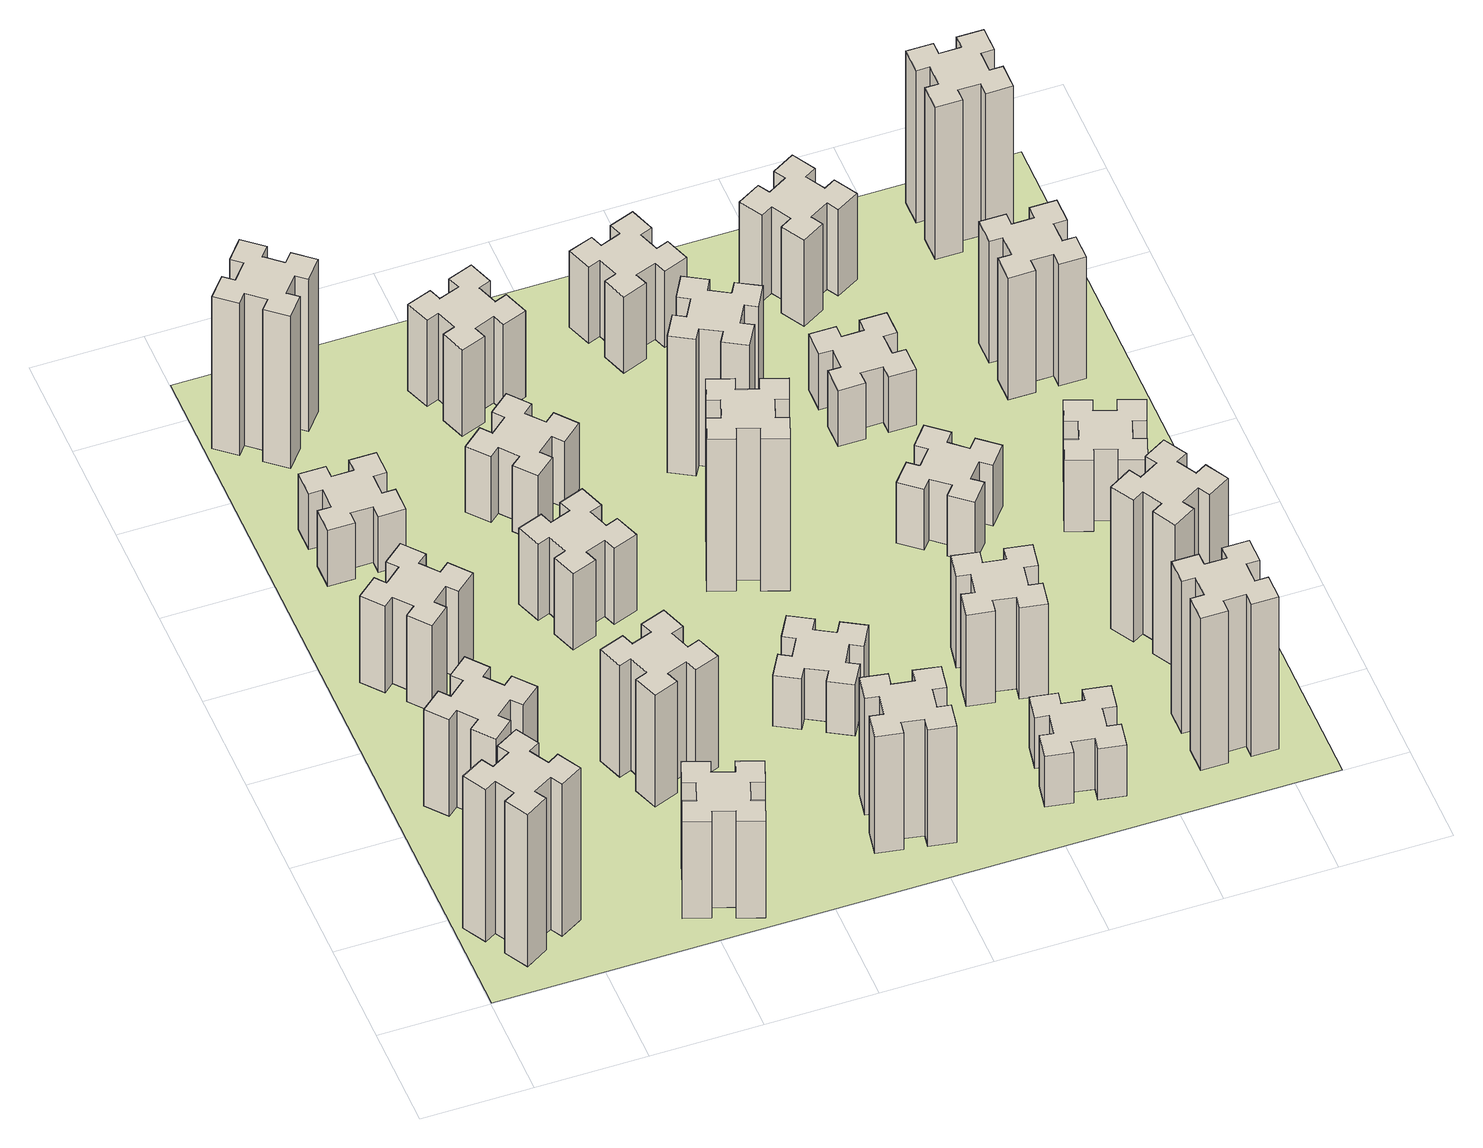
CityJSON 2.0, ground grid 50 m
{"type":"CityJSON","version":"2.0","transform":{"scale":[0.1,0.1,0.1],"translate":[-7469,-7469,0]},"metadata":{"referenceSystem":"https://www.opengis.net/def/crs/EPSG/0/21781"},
"CityObjects":{
"building1":{"type":"Building","attributes":{"class":"1000","function":"1000","usage":"1000","yearOfConstruction":2016,"roofType":"1000","measuredHeight":90,"storeysAboveGround":30,"storeysBelowGround":0},"geometry":[{"type":"Solid","lod":"1","boundaries":[[[[0,1,2,3,4,5,6,7,8,9,10,11,12,13,14,15,16,17,18,19]],[[17,16,20,21]],[[16,15,22,20]],[[15,14,23,22]],[[14,13,24,23]],[[13,12,25,24]],[[12,11,26,25]],[[11,10,27,26]],[[10,9,28,27]],[[9,8,29,28]],[[8,7,30,29]],[[7,6,31,30]],[[6,5,32,31]],[[5,4,33,32]],[[4,3,34,33]],[[3,2,35,34]],[[2,1,36,35]],[[1,0,37,36]],[[0,19,38,37]],[[19,18,39,38]],[[18,17,21,39]],[[24,25,26,27,28,29,30,31,32,33,34,35,36,37,38,39,21,20,22,23]]]]}]},
"building2":{"type":"Building","attributes":{"class":"1000","function":"1000","usage":"1000","yearOfConstruction":2016,"roofType":"1000","measuredHeight":57,"storeysAboveGround":30,"storeysBelowGround":0},"geometry":[{"type":"Solid","lod":"1","boundaries":[[[[40,41,42,43,44,45,46,47,48,49,50,51,52,53,54,55,56,57,58,59]],[[57,56,60,61]],[[56,55,62,60]],[[55,54,63,62]],[[54,53,64,63]],[[53,52,65,64]],[[52,51,66,65]],[[51,50,67,66]],[[50,49,68,67]],[[49,48,69,68]],[[48,47,70,69]],[[47,46,71,70]],[[46,45,72,71]],[[45,44,73,72]],[[44,43,74,73]],[[43,42,75,74]],[[42,41,76,75]],[[41,40,77,76]],[[40,59,78,77]],[[59,58,79,78]],[[58,57,61,79]],[[64,65,66,67,68,69,70,71,72,73,74,75,76,77,78,79,61,60,62,63]]]]}]},
"building3":{"type":"Building","attributes":{"class":"1000","function":"1000","usage":"1000","yearOfConstruction":2016,"roofType":"1000","measuredHeight":51,"storeysAboveGround":30,"storeysBelowGround":0},"geometry":[{"type":"Solid","lod":"1","boundaries":[[[[80,81,82,83,84,85,86,87,88,89,90,91,92,93,94,95,96,97,98,99]],[[97,96,100,101]],[[96,95,102,100]],[[95,94,103,102]],[[94,93,104,103]],[[93,92,105,104]],[[92,91,106,105]],[[91,90,107,106]],[[90,89,108,107]],[[89,88,109,108]],[[88,87,110,109]],[[87,86,111,110]],[[86,85,112,111]],[[85,84,113,112]],[[84,83,114,113]],[[83,82,115,114]],[[82,81,116,115]],[[81,80,117,116]],[[80,99,118,117]],[[99,98,119,118]],[[98,97,101,119]],[[104,105,106,107,108,109,110,111,112,113,114,115,116,117,118,119,101,100,102,103]]]]}]},
"building4":{"type":"Building","attributes":{"class":"1000","function":"1000","usage":"1000","yearOfConstruction":2016,"roofType":"1000","measuredHeight":33,"storeysAboveGround":30,"storeysBelowGround":0},"geometry":[{"type":"Solid","lod":"1","boundaries":[[[[120,121,122,123,124,125,126,127,128,129,130,131,132,133,134,135,136,137,138,139]],[[137,136,140,141]],[[136,135,142,140]],[[135,134,143,142]],[[134,133,144,143]],[[133,132,145,144]],[[132,131,146,145]],[[131,130,147,146]],[[130,129,148,147]],[[129,128,149,148]],[[128,127,150,149]],[[127,126,151,150]],[[126,125,152,151]],[[125,124,153,152]],[[124,123,154,153]],[[123,122,155,154]],[[122,121,156,155]],[[121,120,157,156]],[[120,139,158,157]],[[139,138,159,158]],[[138,137,141,159]],[[144,145,146,147,148,149,150,151,152,153,154,155,156,157,158,159,141,140,142,143]]]]}]},
"building5":{"type":"Building","attributes":{"class":"1000","function":"1000","usage":"1000","yearOfConstruction":2016,"roofType":"1000","measuredHeight":57,"storeysAboveGround":30,"storeysBelowGround":0},"geometry":[{"type":"Solid","lod":"1","boundaries":[[[[160,161,162,163,164,165,166,167,168,169,170,171,172,173,174,175,176,177,178,179]],[[177,176,180,181]],[[176,175,182,180]],[[175,174,183,182]],[[174,173,184,183]],[[173,172,185,184]],[[172,171,186,185]],[[171,170,187,186]],[[170,169,188,187]],[[169,168,189,188]],[[168,167,190,189]],[[167,166,191,190]],[[166,165,192,191]],[[165,164,193,192]],[[164,163,194,193]],[[163,162,195,194]],[[162,161,196,195]],[[161,160,197,196]],[[160,179,198,197]],[[179,178,199,198]],[[178,177,181,199]],[[184,185,186,187,188,189,190,191,192,193,194,195,196,197,198,199,181,180,182,183]]]]}]},
"building6":{"type":"Building","attributes":{"class":"1000","function":"1000","usage":"1000","yearOfConstruction":2016,"roofType":"1000","measuredHeight":90,"storeysAboveGround":30,"storeysBelowGround":0},"geometry":[{"type":"Solid","lod":"1","boundaries":[[[[200,201,202,203,204,205,206,207,208,209,210,211,212,213,214,215,216,217,218,219]],[[217,216,220,221]],[[216,215,222,220]],[[215,214,223,222]],[[214,213,224,223]],[[213,212,225,224]],[[212,211,226,225]],[[211,210,227,226]],[[210,209,228,227]],[[209,208,229,228]],[[208,207,230,229]],[[207,206,231,230]],[[206,205,232,231]],[[205,204,233,232]],[[204,203,234,233]],[[203,202,235,234]],[[202,201,236,235]],[[201,200,237,236]],[[200,219,238,237]],[[219,218,239,238]],[[218,217,221,239]],[[224,225,226,227,228,229,230,231,232,233,234,235,236,237,238,239,221,220,222,223]]]]}]},
"building7":{"type":"Building","attributes":{"class":"1000","function":"1000","usage":"1000","yearOfConstruction":2016,"roofType":"1000","measuredHeight":66,"storeysAboveGround":30,"storeysBelowGround":0},"geometry":[{"type":"Solid","lod":"1","boundaries":[[[[240,241,242,243,244,245,246,247,248,249,250,251,252,253,254,255,256,257,258,259]],[[257,256,260,261]],[[256,255,262,260]],[[255,254,263,262]],[[254,253,264,263]],[[253,252,265,264]],[[252,251,266,265]],[[251,250,267,266]],[[250,249,268,267]],[[249,248,269,268]],[[248,247,270,269]],[[247,246,271,270]],[[246,245,272,271]],[[245,244,273,272]],[[244,243,274,273]],[[243,242,275,274]],[[242,241,276,275]],[[241,240,277,276]],[[240,259,278,277]],[[259,258,279,278]],[[258,257,261,279]],[[264,265,266,267,268,269,270,271,272,273,274,275,276,277,278,279,261,260,262,263]]]]}]},
"building8":{"type":"Building","attributes":{"class":"1000","function":"1000","usage":"1000","yearOfConstruction":2016,"roofType":"1000","measuredHeight":45,"storeysAboveGround":30,"storeysBelowGround":0},"geometry":[{"type":"Solid","lod":"1","boundaries":[[[[280,281,282,283,284,285,286,287,288,289,290,291,292,293,294,295,296,297,298,299]],[[297,296,300,301]],[[296,295,302,300]],[[295,294,303,302]],[[294,293,304,303]],[[293,292,305,304]],[[292,291,306,305]],[[291,290,307,306]],[[290,289,308,307]],[[289,288,309,308]],[[288,287,310,309]],[[287,286,311,310]],[[286,285,312,311]],[[285,284,313,312]],[[284,283,314,313]],[[283,282,315,314]],[[282,281,316,315]],[[281,280,317,316]],[[280,299,318,317]],[[299,298,319,318]],[[298,297,301,319]],[[304,305,306,307,308,309,310,311,312,313,314,315,316,317,318,319,301,300,302,303]]]]}]},
"building9":{"type":"Building","attributes":{"class":"1000","function":"1000","usage":"1000","yearOfConstruction":2016,"roofType":"1000","measuredHeight":39,"storeysAboveGround":30,"storeysBelowGround":0},"geometry":[{"type":"Solid","lod":"1","boundaries":[[[[320,321,322,323,324,325,326,327,328,329,330,331,332,333,334,335,336,337,338,339]],[[337,336,340,341]],[[336,335,342,340]],[[335,334,343,342]],[[334,333,344,343]],[[333,332,345,344]],[[332,331,346,345]],[[331,330,347,346]],[[330,329,348,347]],[[329,328,349,348]],[[328,327,350,349]],[[327,326,351,350]],[[326,325,352,351]],[[325,324,353,352]],[[324,323,354,353]],[[323,322,355,354]],[[322,321,356,355]],[[321,320,357,356]],[[320,339,358,357]],[[339,338,359,358]],[[338,337,341,359]],[[344,345,346,347,348,349,350,351,352,353,354,355,356,357,358,359,341,340,342,343]]]]}]},
"building10":{"type":"Building","attributes":{"class":"1000","function":"1000","usage":"1000","yearOfConstruction":2016,"roofType":"1000","measuredHeight":69,"storeysAboveGround":30,"storeysBelowGround":0},"geometry":[{"type":"Solid","lod":"1","boundaries":[[[[360,361,362,363,364,365,366,367,368,369,370,371,372,373,374,375,376,377,378,379]],[[377,376,380,381]],[[376,375,382,380]],[[375,374,383,382]],[[374,373,384,383]],[[373,372,385,384]],[[372,371,386,385]],[[371,370,387,386]],[[370,369,388,387]],[[369,368,389,388]],[[368,367,390,389]],[[367,366,391,390]],[[366,365,392,391]],[[365,364,393,392]],[[364,363,394,393]],[[363,362,395,394]],[[362,361,396,395]],[[361,360,397,396]],[[360,379,398,397]],[[379,378,399,398]],[[378,377,381,399]],[[384,385,386,387,388,389,390,391,392,393,394,395,396,397,398,399,381,380,382,383]]]]}]},
"building11":{"type":"Building","attributes":{"class":"1000","function":"1000","usage":"1000","yearOfConstruction":2016,"roofType":"1000","measuredHeight":51,"storeysAboveGround":30,"storeysBelowGround":0},"geometry":[{"type":"Solid","lod":"1","boundaries":[[[[400,401,402,403,404,405,406,407,408,409,410,411,412,413,414,415,416,417,418,419]],[[417,416,420,421]],[[416,415,422,420]],[[415,414,423,422]],[[414,413,424,423]],[[413,412,425,424]],[[412,411,426,425]],[[411,410,427,426]],[[410,409,428,427]],[[409,408,429,428]],[[408,407,430,429]],[[407,406,431,430]],[[406,405,432,431]],[[405,404,433,432]],[[404,403,434,433]],[[403,402,435,434]],[[402,401,436,435]],[[401,400,437,436]],[[400,419,438,437]],[[419,418,439,438]],[[418,417,421,439]],[[424,425,426,427,428,429,430,431,432,433,434,435,436,437,438,439,421,420,422,423]]]]}]},
"building12":{"type":"Building","attributes":{"class":"1000","function":"1000","usage":"1000","yearOfConstruction":2016,"roofType":"1000","measuredHeight":30,"storeysAboveGround":30,"storeysBelowGround":0},"geometry":[{"type":"Solid","lod":"1","boundaries":[[[[440,441,442,443,444,445,446,447,448,449,450,451,452,453,454,455,456,457,458,459]],[[457,456,460,461]],[[456,455,462,460]],[[455,454,463,462]],[[454,453,464,463]],[[453,452,465,464]],[[452,451,466,465]],[[451,450,467,466]],[[450,449,468,467]],[[449,448,469,468]],[[448,447,470,469]],[[447,446,471,470]],[[446,445,472,471]],[[445,444,473,472]],[[444,443,474,473]],[[443,442,475,474]],[[442,441,476,475]],[[441,440,477,476]],[[440,459,478,477]],[[459,458,479,478]],[[458,457,461,479]],[[464,465,466,467,468,469,470,471,472,473,474,475,476,477,478,479,461,460,462,463]]]]}]},
"building13":{"type":"Building","attributes":{"class":"1000","function":"1000","usage":"1000","yearOfConstruction":2016,"roofType":"1000","measuredHeight":90,"storeysAboveGround":30,"storeysBelowGround":0},"geometry":[{"type":"Solid","lod":"1","boundaries":[[[[480,481,482,483,484,485,486,487,488,489,490,491,492,493,494,495,496,497,498,499]],[[497,496,500,501]],[[496,495,502,500]],[[495,494,503,502]],[[494,493,504,503]],[[493,492,505,504]],[[492,491,506,505]],[[491,490,507,506]],[[490,489,508,507]],[[489,488,509,508]],[[488,487,510,509]],[[487,486,511,510]],[[486,485,512,511]],[[485,484,513,512]],[[484,483,514,513]],[[483,482,515,514]],[[482,481,516,515]],[[481,480,517,516]],[[480,499,518,517]],[[499,498,519,518]],[[498,497,501,519]],[[504,505,506,507,508,509,510,511,512,513,514,515,516,517,518,519,501,500,502,503]]]]}]},
"building14":{"type":"Building","attributes":{"class":"1000","function":"1000","usage":"1000","yearOfConstruction":2016,"roofType":"1000","measuredHeight":81,"storeysAboveGround":30,"storeysBelowGround":0},"geometry":[{"type":"Solid","lod":"1","boundaries":[[[[520,521,522,523,524,525,526,527,528,529,530,531,532,533,534,535,536,537,538,539]],[[537,536,540,541]],[[536,535,542,540]],[[535,534,543,542]],[[534,533,544,543]],[[533,532,545,544]],[[532,531,546,545]],[[531,530,547,546]],[[530,529,548,547]],[[529,528,549,548]],[[528,527,550,549]],[[527,526,551,550]],[[526,525,552,551]],[[525,524,553,552]],[[524,523,554,553]],[[523,522,555,554]],[[522,521,556,555]],[[521,520,557,556]],[[520,539,558,557]],[[539,538,559,558]],[[538,537,541,559]],[[544,545,546,547,548,549,550,551,552,553,554,555,556,557,558,559,541,540,542,543]]]]}]},
"building15":{"type":"Building","attributes":{"class":"1000","function":"1000","usage":"1000","yearOfConstruction":2016,"roofType":"1000","measuredHeight":30,"storeysAboveGround":30,"storeysBelowGround":0},"geometry":[{"type":"Solid","lod":"1","boundaries":[[[[560,561,562,563,564,565,566,567,568,569,570,571,572,573,574,575,576,577,578,579]],[[577,576,580,581]],[[576,575,582,580]],[[575,574,583,582]],[[574,573,584,583]],[[573,572,585,584]],[[572,571,586,585]],[[571,570,587,586]],[[570,569,588,587]],[[569,568,589,588]],[[568,567,590,589]],[[567,566,591,590]],[[566,565,592,591]],[[565,564,593,592]],[[564,563,594,593]],[[563,562,595,594]],[[562,561,596,595]],[[561,560,597,596]],[[560,579,598,597]],[[579,578,599,598]],[[578,577,581,599]],[[584,585,586,587,588,589,590,591,592,593,594,595,596,597,598,599,581,580,582,583]]]]}]},
"building16":{"type":"Building","attributes":{"class":"1000","function":"1000","usage":"1000","yearOfConstruction":2016,"roofType":"1000","measuredHeight":45,"storeysAboveGround":30,"storeysBelowGround":0},"geometry":[{"type":"Solid","lod":"1","boundaries":[[[[600,601,602,603,604,605,606,607,608,609,610,611,612,613,614,615,616,617,618,619]],[[617,616,620,621]],[[616,615,622,620]],[[615,614,623,622]],[[614,613,624,623]],[[613,612,625,624]],[[612,611,626,625]],[[611,610,627,626]],[[610,609,628,627]],[[609,608,629,628]],[[608,607,630,629]],[[607,606,631,630]],[[606,605,632,631]],[[605,604,633,632]],[[604,603,634,633]],[[603,602,635,634]],[[602,601,636,635]],[[601,600,637,636]],[[600,619,638,637]],[[619,618,639,638]],[[618,617,621,639]],[[624,625,626,627,628,629,630,631,632,633,634,635,636,637,638,639,621,620,622,623]]]]}]},
"building17":{"type":"Building","attributes":{"class":"1000","function":"1000","usage":"1000","yearOfConstruction":2016,"roofType":"1000","measuredHeight":54,"storeysAboveGround":30,"storeysBelowGround":0},"geometry":[{"type":"Solid","lod":"1","boundaries":[[[[640,641,642,643,644,645,646,647,648,649,650,651,652,653,654,655,656,657,658,659]],[[657,656,660,661]],[[656,655,662,660]],[[655,654,663,662]],[[654,653,664,663]],[[653,652,665,664]],[[652,651,666,665]],[[651,650,667,666]],[[650,649,668,667]],[[649,648,669,668]],[[648,647,670,669]],[[647,646,671,670]],[[646,645,672,671]],[[645,644,673,672]],[[644,643,674,673]],[[643,642,675,674]],[[642,641,676,675]],[[641,640,677,676]],[[640,659,678,677]],[[659,658,679,678]],[[658,657,661,679]],[[664,665,666,667,668,669,670,671,672,673,674,675,676,677,678,679,661,660,662,663]]]]}]},
"building18":{"type":"Building","attributes":{"class":"1000","function":"1000","usage":"1000","yearOfConstruction":2016,"roofType":"1000","measuredHeight":36,"storeysAboveGround":30,"storeysBelowGround":0},"geometry":[{"type":"Solid","lod":"1","boundaries":[[[[680,681,682,683,684,685,686,687,688,689,690,691,692,693,694,695,696,697,698,699]],[[697,696,700,701]],[[696,695,702,700]],[[695,694,703,702]],[[694,693,704,703]],[[693,692,705,704]],[[692,691,706,705]],[[691,690,707,706]],[[690,689,708,707]],[[689,688,709,708]],[[688,687,710,709]],[[687,686,711,710]],[[686,685,712,711]],[[685,684,713,712]],[[684,683,714,713]],[[683,682,715,714]],[[682,681,716,715]],[[681,680,717,716]],[[680,699,718,717]],[[699,698,719,718]],[[698,697,701,719]],[[704,705,706,707,708,709,710,711,712,713,714,715,716,717,718,719,701,700,702,703]]]]}]},
"building19":{"type":"Building","attributes":{"class":"1000","function":"1000","usage":"1000","yearOfConstruction":2016,"roofType":"1000","measuredHeight":33,"storeysAboveGround":30,"storeysBelowGround":0},"geometry":[{"type":"Solid","lod":"1","boundaries":[[[[720,721,722,723,724,725,726,727,728,729,730,731,732,733,734,735,736,737,738,739]],[[737,736,740,741]],[[736,735,742,740]],[[735,734,743,742]],[[734,733,744,743]],[[733,732,745,744]],[[732,731,746,745]],[[731,730,747,746]],[[730,729,748,747]],[[729,728,749,748]],[[728,727,750,749]],[[727,726,751,750]],[[726,725,752,751]],[[725,724,753,752]],[[724,723,754,753]],[[723,722,755,754]],[[722,721,756,755]],[[721,720,757,756]],[[720,739,758,757]],[[739,738,759,758]],[[738,737,741,759]],[[744,745,746,747,748,749,750,751,752,753,754,755,756,757,758,759,741,740,742,743]]]]}]},
"building20":{"type":"Building","attributes":{"class":"1000","function":"1000","usage":"1000","yearOfConstruction":2016,"roofType":"1000","measuredHeight":90,"storeysAboveGround":30,"storeysBelowGround":0},"geometry":[{"type":"Solid","lod":"1","boundaries":[[[[760,761,762,763,764,765,766,767,768,769,770,771,772,773,774,775,776,777,778,779]],[[777,776,780,781]],[[776,775,782,780]],[[775,774,783,782]],[[774,773,784,783]],[[773,772,785,784]],[[772,771,786,785]],[[771,770,787,786]],[[770,769,788,787]],[[769,768,789,788]],[[768,767,790,789]],[[767,766,791,790]],[[766,765,792,791]],[[765,764,793,792]],[[764,763,794,793]],[[763,762,795,794]],[[762,761,796,795]],[[761,760,797,796]],[[760,779,798,797]],[[779,778,799,798]],[[778,777,781,799]],[[784,785,786,787,788,789,790,791,792,793,794,795,796,797,798,799,781,780,782,783]]]]}]},
"building21":{"type":"Building","attributes":{"class":"1000","function":"1000","usage":"1000","yearOfConstruction":2016,"roofType":"1000","measuredHeight":51,"storeysAboveGround":30,"storeysBelowGround":0},"geometry":[{"type":"Solid","lod":"1","boundaries":[[[[800,801,802,803,804,805,806,807,808,809,810,811,812,813,814,815,816,817,818,819]],[[817,816,820,821]],[[816,815,822,820]],[[815,814,823,822]],[[814,813,824,823]],[[813,812,825,824]],[[812,811,826,825]],[[811,810,827,826]],[[810,809,828,827]],[[809,808,829,828]],[[808,807,830,829]],[[807,806,831,830]],[[806,805,832,831]],[[805,804,833,832]],[[804,803,834,833]],[[803,802,835,834]],[[802,801,836,835]],[[801,800,837,836]],[[800,819,838,837]],[[819,818,839,838]],[[818,817,821,839]],[[824,825,826,827,828,829,830,831,832,833,834,835,836,837,838,839,821,820,822,823]]]]}]},
"building22":{"type":"Building","attributes":{"class":"1000","function":"1000","usage":"1000","yearOfConstruction":2016,"roofType":"1000","measuredHeight":84,"storeysAboveGround":30,"storeysBelowGround":0},"geometry":[{"type":"Solid","lod":"1","boundaries":[[[[840,841,842,843,844,845,846,847,848,849,850,851,852,853,854,855,856,857,858,859]],[[857,856,860,861]],[[856,855,862,860]],[[855,854,863,862]],[[854,853,864,863]],[[853,852,865,864]],[[852,851,866,865]],[[851,850,867,866]],[[850,849,868,867]],[[849,848,869,868]],[[848,847,870,869]],[[847,846,871,870]],[[846,845,872,871]],[[845,844,873,872]],[[844,843,874,873]],[[843,842,875,874]],[[842,841,876,875]],[[841,840,877,876]],[[840,859,878,877]],[[859,858,879,878]],[[858,857,861,879]],[[864,865,866,867,868,869,870,871,872,873,874,875,876,877,878,879,861,860,862,863]]]]}]},
"building23":{"type":"Building","attributes":{"class":"1000","function":"1000","usage":"1000","yearOfConstruction":2016,"roofType":"1000","measuredHeight":42,"storeysAboveGround":30,"storeysBelowGround":0},"geometry":[{"type":"Solid","lod":"1","boundaries":[[[[880,881,882,883,884,885,886,887,888,889,890,891,892,893,894,895,896,897,898,899]],[[897,896,900,901]],[[896,895,902,900]],[[895,894,903,902]],[[894,893,904,903]],[[893,892,905,904]],[[892,891,906,905]],[[891,890,907,906]],[[890,889,908,907]],[[889,888,909,908]],[[888,887,910,909]],[[887,886,911,910]],[[886,885,912,911]],[[885,884,913,912]],[[884,883,914,913]],[[883,882,915,914]],[[882,881,916,915]],[[881,880,917,916]],[[880,899,918,917]],[[899,898,919,918]],[[898,897,901,919]],[[904,905,906,907,908,909,910,911,912,913,914,915,916,917,918,919,901,900,902,903]]]]}]},
"building24":{"type":"Building","attributes":{"class":"1000","function":"1000","usage":"1000","yearOfConstruction":2016,"roofType":"1000","measuredHeight":72,"storeysAboveGround":30,"storeysBelowGround":0},"geometry":[{"type":"Solid","lod":"1","boundaries":[[[[920,921,922,923,924,925,926,927,928,929,930,931,932,933,934,935,936,937,938,939]],[[937,936,940,941]],[[936,935,942,940]],[[935,934,943,942]],[[934,933,944,943]],[[933,932,945,944]],[[932,931,946,945]],[[931,930,947,946]],[[930,929,948,947]],[[929,928,949,948]],[[928,927,950,949]],[[927,926,951,950]],[[926,925,952,951]],[[925,924,953,952]],[[924,923,954,953]],[[923,922,955,954]],[[922,921,956,955]],[[921,920,957,956]],[[920,939,958,957]],[[939,938,959,958]],[[938,937,941,959]],[[944,945,946,947,948,949,950,951,952,953,954,955,956,957,958,959,941,940,942,943]]]]}]},
"building25":{"type":"Building","attributes":{"class":"1000","function":"1000","usage":"1000","yearOfConstruction":2016,"roofType":"1000","measuredHeight":90,"storeysAboveGround":30,"storeysBelowGround":0},"geometry":[{"type":"Solid","lod":"1","boundaries":[[[[960,961,962,963,964,965,966,967,968,969,970,971,972,973,974,975,976,977,978,979]],[[977,976,980,981]],[[976,975,982,980]],[[975,974,983,982]],[[974,973,984,983]],[[973,972,985,984]],[[972,971,986,985]],[[971,970,987,986]],[[970,969,988,987]],[[969,968,989,988]],[[968,967,990,989]],[[967,966,991,990]],[[966,965,992,991]],[[965,964,993,992]],[[964,963,994,993]],[[963,962,995,994]],[[962,961,996,995]],[[961,960,997,996]],[[960,979,998,997]],[[979,978,999,998]],[[978,977,981,999]],[[984,985,986,987,988,989,990,991,992,993,994,995,996,997,998,999,981,980,982,983]]]]}]},
"landuse1":{"type":"LandUse","attributes":{"name":"plot1","function":"1010"},"geometry":[{"type":"MultiSurface","lod":"1","boundaries":[[[1000,1001,1002,1003]]]}]}
},
"vertices":[
[155,364,0],[205,277,0],[153,247,0],[213,143,0],[317,203,0],[287,255,0],[374,305,0],[404,253,0],[508,313,0],[448,417,0],[396,387,0],[346,474,0],[398,504,0],[338,608,0],[234,548,0],[264,496,0],[177,446,0],[147,498,0],[43,438,0],[103,334,0],[177,446,900],[147,498,900],[264,496,900],[234,548,900],[338,608,900],[398,504,900],[346,474,900],[396,387,900],[448,417,900],[508,313,900],[404,253,900],[374,305,900],[287,255,900],[317,203,900],[213,143,900],[153,247,900],[205,277,900],[155,364,900],[103,334,900],[43,438,900],
[492,1148,0],[427,1224,0],[473,1263,0],[396,1355,0],[304,1278,0],[343,1232,0],[266,1167,0],[228,1213,0],[136,1136,0],[213,1044,0],[259,1083,0],[323,1006,0],[277,968,0],[354,876,0],[446,953,0],[408,999,0],[484,1063,0],[523,1017,0],[615,1094,0],[538,1186,0],[484,1063,570],[523,1017,570],[408,999,570],[446,953,570],[354,876,570],[277,968,570],[323,1006,570],[259,1083,570],[213,1044,570],[136,1136,570],[228,1213,570],[266,1167,570],[343,1232,570],[304,1278,570],[396,1355,570],[473,1263,570],[427,1224,570],[492,1148,570],[538,1186,570],[615,1094,570],
[492,1888,0],[427,1964,0],[473,2003,0],[396,2095,0],[304,2018,0],[343,1972,0],[266,1907,0],[228,1953,0],[136,1876,0],[213,1784,0],[259,1823,0],[323,1746,0],[277,1708,0],[354,1616,0],[446,1693,0],[408,1739,0],[484,1803,0],[523,1757,0],[615,1834,0],[538,1926,0],[484,1803,510],[523,1757,510],[408,1739,510],[446,1693,510],[354,1616,510],[277,1708,510],[323,1746,510],[259,1823,510],[213,1784,510],[136,1876,510],[228,1953,510],[266,1907,510],[343,1972,510],[304,2018,510],[396,2095,510],[473,2003,510],[427,1964,510],[492,1888,510],[538,1926,510],[615,1834,510],
[485,2545,0],[485,2645,0],[545,2645,0],[545,2765,0],[425,2765,0],[425,2705,0],[325,2705,0],[325,2765,0],[205,2765,0],[205,2645,0],[265,2645,0],[265,2545,0],[205,2545,0],[205,2425,0],[325,2425,0],[325,2485,0],[425,2485,0],[425,2425,0],[545,2425,0],[545,2545,0],[425,2485,330],[425,2425,330],[325,2485,330],[325,2425,330],[205,2425,330],[205,2545,330],[265,2545,330],[265,2645,330],[205,2645,330],[205,2765,330],[325,2765,330],[325,2705,330],[425,2705,330],[425,2765,330],[545,2765,330],[545,2645,330],[485,2645,330],[485,2545,330],[545,2545,330],[545,2425,330],
[1029,360,0],[995,266,0],[939,287,0],[897,174,0],[1010,133,0],[1031,189,0],[1125,155,0],[1104,99,0],[1217,57,0],[1258,170,0],[1202,191,0],[1236,285,0],[1292,264,0],[1333,377,0],[1220,418,0],[1200,362,0],[1106,396,0],[1127,452,0],[1014,493,0],[973,380,0],[1106,396,570],[1127,452,570],[1200,362,570],[1220,418,570],[1333,377,570],[1292,264,570],[1236,285,570],[1202,191,570],[1258,170,570],[1217,57,570],[1104,99,570],[1125,155,570],[1031,189,570],[1010,133,570],[897,174,570],[939,287,570],[995,266,570],[1029,360,570],[973,380,570],[1014,493,570],
[384,3387,0],[308,3452,0],[346,3498,0],[254,3575,0],[177,3483,0],[223,3444,0],[159,3368,0],[113,3406,0],[36,3314,0],[128,3237,0],[166,3283,0],[243,3219,0],[204,3173,0],[296,3096,0],[373,3188,0],[327,3226,0],[392,3303,0],[438,3264,0],[515,3356,0],[423,3433,0],[392,3303,900],[438,3264,900],[327,3226,900],[373,3188,900],[296,3096,900],[204,3173,900],[243,3219,900],[166,3283,900],[128,3237,900],[36,3314,900],[113,3406,900],[159,3368,900],[223,3444,900],[177,3483,900],[254,3575,900],[346,3498,900],[308,3452,900],[384,3387,900],[423,3433,900],[515,3356,900],
[1106,895,0],[1200,929,0],[1220,873,0],[1333,914,0],[1292,1027,0],[1236,1006,0],[1202,1100,0],[1258,1120,0],[1217,1233,0],[1104,1192,0],[1125,1136,0],[1031,1102,0],[1010,1158,0],[897,1117,0],[939,1004,0],[995,1025,0],[1029,931,0],[973,910,0],[1014,797,0],[1127,839,0],[1029,931,660],[973,910,660],[995,1025,660],[939,1004,660],[897,1117,660],[1010,1158,660],[1031,1102,660],[1125,1136,660],[1104,1192,660],[1217,1233,660],[1258,1120,660],[1202,1100,660],[1236,1006,660],[1292,1027,660],[1333,914,660],[1220,873,660],[1200,929,660],[1106,895,660],[1127,839,660],[1014,797,660],
[995,1965,0],[1029,1871,0],[973,1850,0],[1014,1737,0],[1127,1779,0],[1106,1835,0],[1200,1869,0],[1220,1813,0],[1333,1854,0],[1292,1967,0],[1236,1946,0],[1202,2040,0],[1258,2060,0],[1217,2173,0],[1104,2132,0],[1125,2076,0],[1031,2042,0],[1010,2098,0],[897,2057,0],[939,1944,0],[1031,2042,450],[1010,2098,450],[1125,2076,450],[1104,2132,450],[1217,2173,450],[1258,2060,450],[1202,2040,450],[1236,1946,450],[1292,1967,450],[1333,1854,450],[1220,1813,450],[1200,1869,450],[1106,1835,450],[1127,1779,450],[1014,1737,450],[973,1850,450],[1029,1871,450],[995,1965,450],[939,1944,450],[897,2057,450],
[1083,2712,0],[1006,2647,0],[968,2693,0],[876,2616,0],[953,2524,0],[999,2563,0],[1063,2486,0],[1017,2448,0],[1094,2356,0],[1186,2433,0],[1148,2479,0],[1224,2543,0],[1263,2497,0],[1355,2574,0],[1278,2666,0],[1232,2628,0],[1167,2704,0],[1213,2743,0],[1136,2835,0],[1044,2758,0],[1167,2704,390],[1213,2743,390],[1232,2628,390],[1278,2666,390],[1355,2574,390],[1263,2497,390],[1224,2543,390],[1148,2479,390],[1186,2433,390],[1094,2356,390],[1017,2448,390],[1063,2486,390],[999,2563,390],[953,2524,390],[876,2616,390],[968,2693,390],[1006,2647,390],[1083,2712,390],[1044,2758,390],[1136,2835,390],
[1856,444,0],[1838,345,0],[1779,356,0],[1758,237,0],[1877,217,0],[1887,276,0],[1985,258,0],[1975,199,0],[2093,178,0],[2114,297,0],[2055,307,0],[2072,405,0],[2131,395,0],[2152,513,0],[2034,534,0],[2024,475,0],[1925,492,0],[1936,551,0],[1817,572,0],[1797,454,0],[1925,492,690],[1936,551,690],[2024,475,690],[2034,534,690],[2152,513,690],[2131,395,690],[2072,405,690],[2055,307,690],[2114,297,690],[2093,178,690],[1975,199,690],[1985,258,690],[1887,276,690],[1877,217,690],[1758,237,690],[1779,356,690],[1838,345,690],[1856,444,690],[1797,454,690],[1817,572,690],
[1125,3356,0],[1031,3322,0],[1010,3378,0],[897,3337,0],[939,3224,0],[995,3245,0],[1029,3151,0],[973,3130,0],[1014,3017,0],[1127,3059,0],[1106,3115,0],[1200,3149,0],[1220,3093,0],[1333,3134,0],[1292,3247,0],[1236,3226,0],[1202,3320,0],[1258,3340,0],[1217,3453,0],[1104,3412,0],[1202,3320,510],[1258,3340,510],[1236,3226,510],[1292,3247,510],[1333,3134,510],[1220,3093,510],[1200,3149,510],[1106,3115,510],[1127,3059,510],[1014,3017,510],[973,3130,510],[1029,3151,510],[995,3245,510],[939,3224,510],[897,3337,510],[1010,3378,510],[1031,3322,510],[1125,3356,510],[1104,3412,510],[1217,3453,510],
[1757,1045,0],[1844,995,0],[1814,943,0],[1918,883,0],[1978,987,0],[1926,1017,0],[1976,1104,0],[2028,1074,0],[2088,1178,0],[1984,1238,0],[1954,1186,0],[1867,1236,0],[1897,1288,0],[1793,1348,0],[1733,1244,0],[1785,1214,0],[1735,1127,0],[1683,1157,0],[1623,1053,0],[1727,993,0],[1735,1127,300],[1683,1157,300],[1785,1214,300],[1733,1244,300],[1793,1348,300],[1897,1288,300],[1867,1236,300],[1954,1186,300],[1984,1238,300],[2088,1178,300],[2028,1074,300],[1976,1104,300],[1926,1017,300],[1978,987,300],[1918,883,300],[1814,943,300],[1844,995,300],[1757,1045,300],[1727,993,300],[1623,1053,300],
[1940,2042,0],[1846,2076,0],[1867,2132,0],[1754,2173,0],[1713,2060,0],[1769,2040,0],[1735,1946,0],[1679,1967,0],[1637,1854,0],[1750,1813,0],[1771,1869,0],[1865,1835,0],[1844,1779,0],[1957,1737,0],[1998,1850,0],[1942,1871,0],[1976,1965,0],[2032,1944,0],[2073,2057,0],[1960,2098,0],[1976,1965,900],[2032,1944,900],[1942,1871,900],[1998,1850,900],[1957,1737,900],[1844,1779,900],[1865,1835,900],[1771,1869,900],[1750,1813,900],[1637,1854,900],[1679,1967,900],[1735,1946,900],[1769,2040,900],[1713,2060,900],[1754,2173,900],[1867,2132,900],[1846,2076,900],[1940,2042,900],[1960,2098,900],[2073,2057,900],
[2054,2666,0],[1967,2716,0],[1997,2768,0],[1893,2828,0],[1833,2724,0],[1885,2694,0],[1835,2607,0],[1783,2637,0],[1723,2533,0],[1827,2473,0],[1857,2525,0],[1944,2475,0],[1914,2423,0],[2018,2363,0],[2078,2467,0],[2026,2497,0],[2076,2584,0],[2128,2554,0],[2188,2658,0],[2084,2718,0],[2076,2584,810],[2128,2554,810],[2026,2497,810],[2078,2467,810],[2018,2363,810],[1914,2423,810],[1944,2475,810],[1857,2525,810],[1827,2473,810],[1723,2533,810],[1783,2637,810],[1835,2607,810],[1885,2694,810],[1833,2724,810],[1893,2828,810],[1997,2768,810],[1967,2716,810],[2054,2666,810],[2084,2718,810],[2188,2658,810],
[2596,444,0],[2578,345,0],[2519,356,0],[2498,237,0],[2617,217,0],[2627,276,0],[2725,258,0],[2715,199,0],[2833,178,0],[2854,297,0],[2795,307,0],[2812,405,0],[2871,395,0],[2892,513,0],[2774,534,0],[2764,475,0],[2665,492,0],[2676,551,0],[2557,572,0],[2537,454,0],[2665,492,300],[2676,551,300],[2764,475,300],[2774,534,300],[2892,513,300],[2871,395,300],[2812,405,300],[2795,307,300],[2854,297,300],[2833,178,300],[2715,199,300],[2725,258,300],[2627,276,300],[2617,217,300],[2498,237,300],[2519,356,300],[2578,345,300],[2596,444,300],[2537,454,300],[2557,572,300],
[1865,3456,0],[1771,3422,0],[1750,3478,0],[1637,3437,0],[1679,3324,0],[1735,3345,0],[1769,3251,0],[1713,3230,0],[1754,3117,0],[1867,3159,0],[1846,3215,0],[1940,3249,0],[1960,3193,0],[2073,3234,0],[2032,3347,0],[1976,3326,0],[1942,3420,0],[1998,3440,0],[1957,3553,0],[1844,3512,0],[1942,3420,450],[1998,3440,450],[1976,3326,450],[2032,3347,450],[2073,3234,450],[1960,3193,450],[1940,3249,450],[1846,3215,450],[1867,3159,450],[1754,3117,450],[1713,3230,450],[1769,3251,450],[1735,3345,450],[1679,3324,450],[1637,3437,450],[1750,3478,450],[1771,3422,450],[1865,3456,450],[1844,3512,450],[1957,3553,450],
[2496,1084,0],[2478,985,0],[2419,996,0],[2398,877,0],[2517,857,0],[2527,916,0],[2625,898,0],[2615,839,0],[2733,818,0],[2754,937,0],[2695,947,0],[2712,1045,0],[2771,1035,0],[2792,1153,0],[2674,1174,0],[2664,1115,0],[2565,1132,0],[2576,1191,0],[2457,1212,0],[2437,1094,0],[2565,1132,540],[2576,1191,540],[2664,1115,540],[2674,1174,540],[2792,1153,540],[2771,1035,540],[2712,1045,540],[2695,947,540],[2754,937,540],[2733,818,540],[2615,839,540],[2625,898,540],[2527,916,540],[2517,857,540],[2398,877,540],[2419,996,540],[2478,985,540],[2496,1084,540],[2437,1094,540],[2457,1212,540],
[2747,1746,0],[2812,1823,0],[2858,1784,0],[2935,1876,0],[2843,1953,0],[2804,1907,0],[2728,1972,0],[2766,2018,0],[2674,2095,0],[2597,2003,0],[2643,1964,0],[2579,1888,0],[2533,1926,0],[2456,1834,0],[2548,1757,0],[2586,1803,0],[2663,1739,0],[2624,1693,0],[2716,1616,0],[2793,1708,0],[2663,1739,360],[2624,1693,360],[2586,1803,360],[2548,1757,360],[2456,1834,360],[2533,1926,360],[2579,1888,360],[2643,1964,360],[2597,2003,360],[2674,2095,360],[2766,2018,360],[2728,1972,360],[2804,1907,360],[2843,1953,360],[2935,1876,360],[2858,1784,360],[2812,1823,360],[2747,1746,360],[2793,1708,360],[2716,1616,360],
[2545,2485,0],[2645,2485,0],[2645,2425,0],[2765,2425,0],[2765,2545,0],[2705,2545,0],[2705,2645,0],[2765,2645,0],[2765,2765,0],[2645,2765,0],[2645,2705,0],[2545,2705,0],[2545,2765,0],[2425,2765,0],[2425,2645,0],[2485,2645,0],[2485,2545,0],[2425,2545,0],[2425,2425,0],[2545,2425,0],[2485,2545,330],[2425,2545,330],[2485,2645,330],[2425,2645,330],[2425,2765,330],[2545,2765,330],[2545,2705,330],[2645,2705,330],[2645,2765,330],[2765,2765,330],[2765,2645,330],[2705,2645,330],[2705,2545,330],[2765,2545,330],[2765,2425,330],[2645,2425,330],[2645,2485,330],[2545,2485,330],[2545,2425,330],[2425,2425,330],
[3225,425,0],[3225,325,0],[3165,325,0],[3165,205,0],[3285,205,0],[3285,265,0],[3385,265,0],[3385,205,0],[3505,205,0],[3505,325,0],[3445,325,0],[3445,425,0],[3505,425,0],[3505,545,0],[3385,545,0],[3385,485,0],[3285,485,0],[3285,545,0],[3165,545,0],[3165,425,0],[3285,485,900],[3285,545,900],[3385,485,900],[3385,545,900],[3505,545,900],[3505,425,900],[3445,425,900],[3445,325,900],[3505,325,900],[3505,205,900],[3385,205,900],[3385,265,900],[3285,265,900],[3285,205,900],[3165,205,900],[3165,325,900],[3225,325,900],[3225,425,900],[3165,425,900],[3165,545,900],
[2716,3347,0],[2666,3434,0],[2718,3464,0],[2658,3568,0],[2554,3508,0],[2584,3456,0],[2497,3406,0],[2467,3458,0],[2363,3398,0],[2423,3294,0],[2475,3324,0],[2525,3237,0],[2473,3207,0],[2533,3103,0],[2637,3163,0],[2607,3215,0],[2694,3265,0],[2724,3213,0],[2828,3273,0],[2768,3377,0],[2694,3265,510],[2724,3213,510],[2607,3215,510],[2637,3163,510],[2533,3103,510],[2473,3207,510],[2525,3237,510],[2475,3324,510],[2423,3294,510],[2363,3398,510],[2467,3458,510],[2497,3406,510],[2584,3456,510],[2554,3508,510],[2658,3568,510],[2718,3464,510],[2666,3434,510],[2716,3347,510],[2768,3377,510],[2828,3273,510],
[3215,1004,0],[3265,917,0],[3213,887,0],[3273,783,0],[3377,843,0],[3347,895,0],[3434,945,0],[3464,893,0],[3568,953,0],[3508,1057,0],[3456,1027,0],[3406,1114,0],[3458,1144,0],[3398,1248,0],[3294,1188,0],[3324,1136,0],[3237,1086,0],[3207,1138,0],[3103,1078,0],[3163,974,0],[3237,1086,840],[3207,1138,840],[3324,1136,840],[3294,1188,840],[3398,1248,840],[3458,1144,840],[3406,1114,840],[3456,1027,840],[3508,1057,840],[3568,953,840],[3464,893,840],[3434,945,840],[3347,895,840],[3377,843,840],[3273,783,840],[3213,887,840],[3265,917,840],[3215,1004,840],[3163,974,840],[3103,1078,840],
[3420,1842,0],[3326,1876,0],[3347,1932,0],[3234,1973,0],[3193,1860,0],[3249,1840,0],[3215,1746,0],[3159,1767,0],[3117,1654,0],[3230,1613,0],[3251,1669,0],[3345,1635,0],[3324,1579,0],[3437,1537,0],[3478,1650,0],[3422,1671,0],[3456,1765,0],[3512,1744,0],[3553,1857,0],[3440,1898,0],[3456,1765,420],[3512,1744,420],[3422,1671,420],[3478,1650,420],[3437,1537,420],[3324,1579,420],[3345,1635,420],[3251,1669,420],[3230,1613,420],[3117,1654,420],[3159,1767,420],[3215,1746,420],[3249,1840,420],[3193,1860,420],[3234,1973,420],[3347,1932,420],[3326,1876,420],[3420,1842,420],[3440,1898,420],[3553,1857,420],
[3385,2705,0],[3285,2705,0],[3285,2765,0],[3165,2765,0],[3165,2645,0],[3225,2645,0],[3225,2545,0],[3165,2545,0],[3165,2425,0],[3285,2425,0],[3285,2485,0],[3385,2485,0],[3385,2425,0],[3505,2425,0],[3505,2545,0],[3445,2545,0],[3445,2645,0],[3505,2645,0],[3505,2765,0],[3385,2765,0],[3445,2645,720],[3505,2645,720],[3445,2545,720],[3505,2545,720],[3505,2425,720],[3385,2425,720],[3385,2485,720],[3285,2485,720],[3285,2425,720],[3165,2425,720],[3165,2545,720],[3225,2545,720],[3225,2645,720],[3165,2645,720],[3165,2765,720],[3285,2765,720],[3285,2705,720],[3385,2705,720],[3385,2765,720],[3505,2765,720],
[3285,3325,0],[3385,3325,0],[3385,3265,0],[3505,3265,0],[3505,3385,0],[3445,3385,0],[3445,3485,0],[3505,3485,0],[3505,3605,0],[3385,3605,0],[3385,3545,0],[3285,3545,0],[3285,3605,0],[3165,3605,0],[3165,3485,0],[3225,3485,0],[3225,3385,0],[3165,3385,0],[3165,3265,0],[3285,3265,0],[3225,3385,900],[3165,3385,900],[3225,3485,900],[3165,3485,900],[3165,3605,900],[3285,3605,900],[3285,3545,900],[3385,3545,900],[3385,3605,900],[3505,3605,900],[3505,3485,900],[3445,3485,900],[3445,3385,900],[3505,3385,900],[3505,3265,900],[3385,3265,900],[3385,3325,900],[3285,3325,900],[3285,3265,900],[3165,3265,900],
[5,3705,0],[3705,3705,0],[3705,5,0],[5,5,0]
]}
